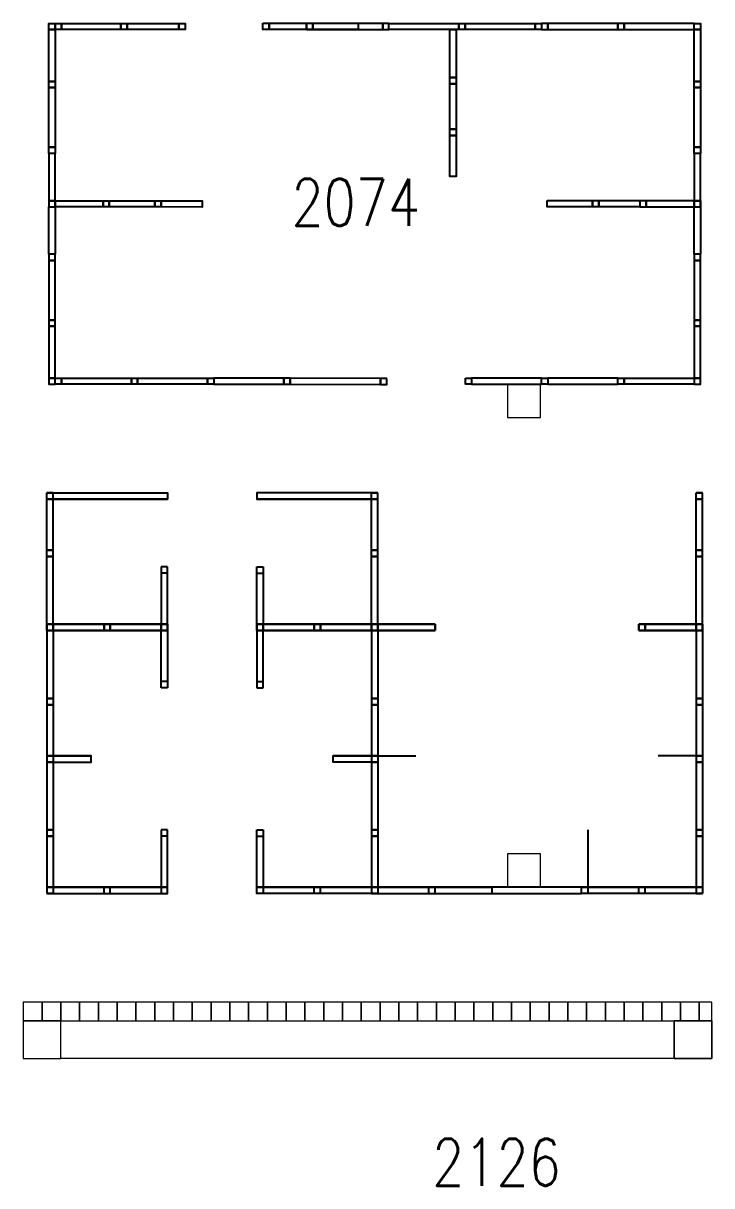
# Model space of a CAD drawing. Header units: inches. Extents: x 342932 to 557958, y 80625 to 242727.
# Drawn here: x 484882 to 495882, y 194642 to 213208 of the extents above; entities that cross this region are included whole.
import ezdxf
from ezdxf.enums import TextEntityAlignment as Align

# ---------------------------------------------------------------- set-up
doc = ezdxf.new("R2010")
doc.units = ezdxf.units.IN
doc.header["$MEASUREMENT"] = 0
for name, color, linetype, lineweight in [('0-Cubicles', 8, 'Continuous', 25), ('First Floor$0$A-G250-G-Walls-Low-Level', 251, 'Continuous', 15), ('First Floor$0$A-G312-M-Wall-Finish-Plaster', 7, 'Continuous', 15), ('First Floor$0$Z-Z001-S-Room-Name-Identification-250', 7, 'Continuous', 15)]:
    doc.layers.add(name, color=color, linetype=linetype, lineweight=lineweight)
doc.styles.add('First Floor$0$Tag-RomanS', font='romans.shx', dxfattribs={"width": 0.8})

# ---------------------------------------------------------------- blocks, each defined once
blk = doc.blocks.new('First Floor$0$tag-roomname')
at = {"lineweight": 18, "ltscale": 0.01, "style": 'First Floor$0$Tag-RomanS', "width": 0.8}
blk.add_attdef('ROOM_NO_2', text='', height=3, dxfattribs=at).set_placement((0, 1.612), align=Align.MIDDLE_CENTER)
at = {"linetype": 'ByBlock', "lineweight": 15, "ltscale": 0.01, "style": 'First Floor$0$Tag-RomanS', "width": 0.8, "flags": 1}
for tag, p in [('ROOM_NAME_1', (0, -2.288)), ('ROOM_NAME_2', (0, -5.744))]:
    blk.add_attdef(tag, text='', height=2.5, dxfattribs=at).set_placement(p, align=Align.MIDDLE_CENTER)

msp = doc.modelspace()

# ---------------------------------------------------------------- linework, layer by layer
at = {"layer": '0-Cubicles'}
for p, q in [((485290.9, 210373.5), (485390.9, 210373.5)), ((485390.9, 210373.5), (485290.9, 210373.5)), ((485390.9, 210373.5), (485390.9, 210273.5)), ((485390.9, 210373.5), (485390.9, 210273.5)), ((485390.9, 210273.5), (485390.9, 210373.5)), ((485390.9, 210273.5), (485390.9, 210373.5)), ((485390.9, 210373.5), (485390.9, 210273.5)), ((485390.9, 210373.5), (485390.9, 210273.5)), ((485390.9, 210273.5), (485390.9, 210373.5)), ((485390.9, 210273.5), (485390.9, 210373.5)), ((485390.9, 210273.5), (485390.9, 210373.5)), ((485390.9, 210273.5), (485390.9, 210373.5)), ((485390.9, 210373.5), (485390.9, 210273.5)), ((485390.9, 210373.5), (485390.9, 210273.5)), ((485390.9, 210273.5), (485390.9, 210373.5)), ((485390.9, 210273.5), (485390.9, 210373.5)), ((485390.9, 210373.5), (485390.9, 210273.5)), ((485390.9, 210373.5), (485390.9, 210273.5)), ((485390.9, 210373.5), (485390.9, 210273.5)), ((485390.9, 210373.5), (485390.9, 210273.5)), ((485390.9, 210273.5), (485390.9, 210373.5)), ((485390.9, 210273.5), (485390.9, 210373.5)), ((485390.9, 210373.5), (485390.9, 210273.5)), ((485390.9, 210373.5), (485390.9, 210273.5)), ((485390.9, 210273.5), (485390.9, 210373.5)), ((485390.9, 210273.5), (485390.9, 210373.5)), ((485390.9, 210273.5), (485390.9, 210373.5)), ((485390.9, 210273.5), (485390.9, 210373.5)), ((485390.9, 210373.5), (485390.9, 210273.5)), ((485390.9, 210373.5), (485390.9, 210273.5)), ((485390.9, 210273.5), (485390.9, 210373.5)), ((485390.9, 210273.5), (485390.9, 210373.5)), ((485390.9, 210373.5), (485390.9, 210273.5)), ((485390.9, 210373.5), (485390.9, 210273.5)), ((485390.9, 210272.5), (485390.9, 210372.5)), ((485390.9, 210272.5), (485390.9, 210372.5)), ((485390.9, 210272.5), (485390.9, 210372.5)), ((495600.2, 210373.5), (495700.2, 210373.5)), ((495700.2, 210373.5), (495600.2, 210373.5)), ((495700.2, 210373.5), (495700.2, 210273.5)), ((495700.2, 210373.5), (495700.2, 210273.5)), ((495700.2, 210273.5), (495700.2, 210373.5)), ((495700.2, 210273.5), (495700.2, 210373.5)), ((495700.2, 210373.5), (495700.2, 210273.5)), ((495700.2, 210373.5), (495700.2, 210273.5)), ((495700.2, 210273.5), (495700.2, 210373.5)), ((495700.2, 210273.5), (495700.2, 210373.5)), ((495700.2, 210273.5), (495700.2, 210373.5)), ((495700.2, 210273.5), (495700.2, 210373.5)), ((495700.2, 210373.5), (495700.2, 210273.5)), ((495700.2, 210373.5), (495700.2, 210273.5)), ((495700.2, 210273.5), (495700.2, 210373.5)), ((495700.2, 210273.5), (495700.2, 210373.5)), ((495700.2, 210373.5), (495700.2, 210273.5)), ((495700.2, 210373.5), (495700.2, 210273.5)), ((495700.2, 210373.5), (495700.2, 210273.5)), ((495700.2, 210373.5), (495700.2, 210273.5)), ((495700.2, 210273.5), (495700.2, 210373.5)), ((495700.2, 210273.5), (495700.2, 210373.5)), ((495700.2, 210373.5), (495700.2, 210273.5)), ((495700.2, 210373.5), (495700.2, 210273.5)), ((495700.2, 210273.5), (495700.2, 210373.5)), ((495700.2, 210273.5), (495700.2, 210373.5)), ((495700.2, 210273.5), (495700.2, 210373.5)), ((495700.2, 210273.5), (495700.2, 210373.5)), ((495700.2, 210373.5), (495700.2, 210273.5)), ((495700.2, 210373.5), (495700.2, 210273.5)), ((495700.2, 210273.5), (495700.2, 210373.5)), ((495700.2, 210273.5), (495700.2, 210373.5)), ((495700.2, 210373.5), (495700.2, 210273.5)), ((495700.2, 210373.5), (495700.2, 210273.5)), ((495700.2, 210272.5), (495700.2, 210372.5)), ((495700.2, 210272.5), (495700.2, 210372.5)), ((495700.2, 210272.5), (495700.2, 210372.5)), ((485257.8, 203509), (485257.8, 205709)), ((485257.8, 205709), (485357.8, 205709)), ((485357.8, 205709), (485257.8, 205709)), ((485257.8, 203509), (485257.8, 205709)), ((485257.8, 205709), (487187.8, 205709)), ((485357.8, 205709), (485257.8, 205709)), ((485357.8, 203509), (485357.8, 205709)), ((485357.8, 203509), (485357.8, 205709)), ((490545.6, 205709, 0), (488615.6, 205709, 0)), ((490445.6, 203509, 0), (490445.6, 205709, 0)), ((490445.6, 205709, 0), (490545.6, 205709, 0)), ((490545.6, 205709, 0), (490445.6, 205709, 0)), ((490445.6, 203509, 0), (490445.6, 205709, 0)), ((490545.6, 205709, 0), (490445.6, 205709, 0)), ((490445.6, 203509, 0), (490445.6, 205709, 0)), ((490545.6, 205709, 0), (490445.6, 205709, 0)), ((490445.6, 205709, 0), (490545.6, 205709, 0)), ((490445.6, 203509, 0), (490445.6, 205709, 0)), ((490445.6, 205709, 0), (490545.6, 205709, 0)), ((490545.6, 203509, 0), (490545.6, 205709, 0)), ((490545.6, 203509, 0), (490545.6, 205709, 0)), ((490545.6, 203509, 0), (490545.6, 205709, 0)), ((490545.6, 203509, 0), (490545.6, 205709, 0)), ((495633.3, 203509), (495633.3, 205709)), ((495733.3, 205709), (495633.3, 205709)), ((495633.3, 205709), (495733.3, 205709)), ((495633.3, 203509), (495633.3, 205709)), ((495633.3, 205709), (495733.3, 205709)), ((495733.3, 203509), (495733.3, 205709)), ((495733.3, 203509), (495733.3, 205709)), ((485257.8, 205609), (485357.8, 205609)), ((485257.8, 205609), (487187.8, 205609)), ((485357.8, 205609), (485257.8, 205609)), ((490545.6, 205609, 0), (488615.6, 205609, 0)), ((490445.6, 205609, 0), (490545.6, 205609, 0)), ((490545.6, 205609, 0), (490445.6, 205609, 0)), ((490545.6, 205609, 0), (490445.6, 205609, 0)), ((490445.6, 205609, 0), (490545.6, 205609, 0)), ((495733.3, 205609), (495633.3, 205609)), ((495633.3, 205609), (495733.3, 205609)), ((485257.8, 204794), (485357.8, 204794)), ((485357.8, 204794), (485257.8, 204794)), ((490445.6, 204794, 0), (490545.6, 204794, 0)), ((490545.6, 204794, 0), (490445.6, 204794, 0)), ((490545.6, 204794, 0), (490445.6, 204794, 0)), ((490445.6, 204794, 0), (490545.6, 204794, 0)), ((495733.3, 204794), (495633.3, 204794)), ((495633.3, 204794), (495733.3, 204794)), ((485257.8, 204694), (485357.8, 204694)), ((485357.8, 204694), (485257.8, 204694)), ((490445.6, 204694, 0), (490545.6, 204694, 0)), ((490545.6, 204694, 0), (490445.6, 204694, 0)), ((490545.6, 204694, 0), (490445.6, 204694, 0)), ((490445.6, 204694, 0), (490545.6, 204694, 0)), ((495733.3, 204694), (495633.3, 204694)), ((495633.3, 204694), (495733.3, 204694)), ((487087.8, 204524), (487087.8, 203509)), ((487187.8, 204524), (487087.8, 204524)), ((487187.8, 204424), (487087.8, 204424)), ((487187.8, 203509), (487187.8, 204524)), ((488615.6, 203509, 0), (488615.6, 204524, 0)), ((488615.6, 204524, 0), (488715.6, 204524, 0)), ((488615.6, 204424, 0), (488715.6, 204424, 0)), ((488715.6, 204524, 0), (488715.6, 203509, 0)), ((485257.8, 203609), (485257.8, 201409)), ((485257.8, 203609), (485357.8, 203609)), ((485257.8, 203609), (485357.8, 203609)), ((485257.8, 203609), (487187.8, 203609)), ((485257.8, 203609), (485257.8, 201409)), ((485357.8, 203609), (485257.8, 203609)), ((485357.8, 203609), (485257.8, 203609)), ((486272.8, 203609), (485257.8, 203609)), ((485257.8, 203609), (485357.8, 203609)), ((485257.8, 203609), (485357.8, 203609)), ((485357.8, 203609), (485257.8, 203609)), ((485257.8, 203609), (487187.8, 203609)), ((485357.8, 203609), (485257.8, 203609)), ((485357.8, 203609), (485257.8, 203609)), ((485257.8, 203609), (486272.8, 203609)), ((485257.8, 203609), (485357.8, 203609)), ((485257.8, 203609), (485357.8, 203609)), ((485257.8, 203609), (487187.8, 203609)), ((485357.8, 203609), (485257.8, 203609)), ((485357.8, 203609), (485257.8, 203609)), ((485257.8, 203609), (486272.8, 203609)), ((485257.8, 203609), (485357.8, 203609)), ((485257.8, 203609), (485357.8, 203609)), ((485257.8, 203609), (485357.8, 203609)), ((485257.8, 203609), (487187.8, 203609)), ((485357.8, 203609), (485257.8, 203609)), ((485357.8, 203609), (485257.8, 203609)), ((486272.8, 203609), (485257.8, 203609)), ((485257.8, 203509), (485357.8, 203509)), ((485257.8, 203509), (485357.8, 203509)), ((485257.8, 203509), (487187.8, 203509)), ((485357.8, 203509), (485257.8, 203509)), ((485357.8, 203509), (485257.8, 203509)), ((485257.8, 203509), (486272.8, 203509)), ((485257.8, 203509), (485357.8, 203509)), ((485257.8, 203509), (485357.8, 203509)), ((485257.8, 203509), (485357.8, 203509)), ((485257.8, 203509), (487187.8, 203509)), ((485357.8, 203509), (485257.8, 203509)), ((485357.8, 203509), (485257.8, 203509)), ((486272.8, 203509), (485257.8, 203509)), ((485257.8, 203509), (485357.8, 203509)), ((485257.8, 203509), (485357.8, 203509)), ((485257.8, 203509), (487187.8, 203509)), ((485357.8, 203509), (485257.8, 203509)), ((485357.8, 203509), (485257.8, 203509)), ((486272.8, 203509), (485257.8, 203509)), ((485257.8, 203509), (485357.8, 203509)), ((485257.8, 203509), (485357.8, 203509)), ((485357.8, 203509), (485257.8, 203509)), ((485257.8, 203509), (487187.8, 203509)), ((485357.8, 203509), (485257.8, 203509)), ((485357.8, 203509), (485257.8, 203509)), ((485257.8, 203509), (486272.8, 203509)), ((485357.8, 203609), (485357.8, 201409)), ((485357.8, 203609), (485357.8, 201409)), ((486172.8, 203509), (486172.8, 203609)), ((486172.8, 203509), (486172.8, 203609)), ((486172.8, 203609), (486172.8, 203509)), ((486172.8, 203609), (486172.8, 203509)), ((486172.8, 203609), (486172.8, 203509)), ((486172.8, 203609), (486172.8, 203509)), ((486172.8, 203509), (486172.8, 203609)), ((486172.8, 203509), (486172.8, 203609)), ((486272.8, 203509), (486272.8, 203609)), ((486272.8, 203509), (486272.8, 203609)), ((486272.8, 203609), (486272.8, 203509)), ((486272.8, 203609), (486272.8, 203509)), ((486272.8, 203609), (486272.8, 203509)), ((486272.8, 203609), (486272.8, 203509)), ((486272.8, 203509), (486272.8, 203609)), ((486272.8, 203509), (486272.8, 203609)), ((487087.8, 202594), (487087.8, 203609)), ((487187.8, 203609), (487087.8, 203609)), ((487187.8, 203609), (487087.8, 203609)), ((487187.8, 203509), (487087.8, 203509)), ((487187.8, 203509), (487087.8, 203509)), ((487187.8, 203609), (487187.8, 202594)), ((490545.6, 203609, 0), (488615.6, 203609, 0)), ((488615.6, 203609, 0), (488615.6, 202594, 0)), ((490545.6, 203609, 0), (488615.6, 203609, 0)), ((488615.6, 203609, 0), (488715.6, 203609, 0)), ((490545.6, 203609, 0), (488615.6, 203609, 0)), ((488615.6, 203609, 0), (488715.6, 203609, 0)), ((490545.6, 203609, 0), (488615.6, 203609, 0)), ((490545.6, 203509, 0), (488615.6, 203509, 0)), ((488615.6, 203509, 0), (488715.6, 203509, 0)), ((490545.6, 203509, 0), (488615.6, 203509, 0)), ((490545.6, 203509, 0), (488615.6, 203509, 0)), ((490545.6, 203509, 0), (488615.6, 203509, 0)), ((488615.6, 203509, 0), (488715.6, 203509, 0)), ((488715.6, 202594, 0), (488715.6, 203609, 0)), ((489530.6, 203509, 0), (489530.6, 203609, 0)), ((489530.6, 203609, 0), (490545.6, 203609, 0)), ((489530.6, 203509, 0), (489530.6, 203609, 0)), ((489530.6, 203609, 0), (489530.6, 203509, 0)), ((490545.6, 203609, 0), (489530.6, 203609, 0)), ((489530.6, 203609, 0), (489530.6, 203509, 0)), ((489530.6, 203609, 0), (489530.6, 203509, 0)), ((490545.6, 203609, 0), (489530.6, 203609, 0)), ((489530.6, 203609, 0), (489530.6, 203509, 0)), ((489530.6, 203509, 0), (489530.6, 203609, 0)), ((489530.6, 203609, 0), (490545.6, 203609, 0)), ((489530.6, 203509, 0), (489530.6, 203609, 0)), ((490545.6, 203509, 0), (489530.6, 203509, 0)), ((489530.6, 203509, 0), (490545.6, 203509, 0)), ((489530.6, 203509, 0), (490545.6, 203509, 0)), ((490545.6, 203509, 0), (489530.6, 203509, 0)), ((489630.6, 203509, 0), (489630.6, 203609, 0)), ((489630.6, 203509, 0), (489630.6, 203609, 0)), ((489630.6, 203609, 0), (489630.6, 203509, 0)), ((489630.6, 203609, 0), (489630.6, 203509, 0)), ((489630.6, 203609, 0), (489630.6, 203509, 0)), ((489630.6, 203609, 0), (489630.6, 203509, 0)), ((489630.6, 203509, 0), (489630.6, 203609, 0)), ((489630.6, 203509, 0), (489630.6, 203609, 0)), ((490445.6, 203609, 0), (490445.6, 201409, 0)), ((490445.6, 203609, 0), (490545.6, 203609, 0)), ((490445.6, 203609, 0), (490545.6, 203609, 0)), ((490445.6, 203609, 0), (490445.6, 201409, 0)), ((490545.6, 203609, 0), (490445.6, 203609, 0)), ((490545.6, 203609, 0), (490445.6, 203609, 0)), ((491460.6, 203609, 0), (490445.6, 203609, 0)), ((490445.6, 203609, 0), (490545.6, 203609, 0)), ((490445.6, 203609, 0), (490545.6, 203609, 0)), ((490545.6, 203609, 0), (490445.6, 203609, 0)), ((490545.6, 203609, 0), (490445.6, 203609, 0)), ((490545.6, 203609, 0), (490445.6, 203609, 0)), ((490445.6, 203609, 0), (491460.6, 203609, 0)), ((490445.6, 203609, 0), (490545.6, 203609, 0)), ((490445.6, 203609, 0), (490545.6, 203609, 0)), ((490545.6, 203609, 0), (490445.6, 203609, 0)), ((490545.6, 203609, 0), (490445.6, 203609, 0)), ((490445.6, 203609, 0), (491460.6, 203609, 0)), ((490445.6, 203609, 0), (490545.6, 203609, 0)), ((490445.6, 203609, 0), (490545.6, 203609, 0)), ((490445.6, 203609, 0), (490545.6, 203609, 0)), ((490545.6, 203609, 0), (490445.6, 203609, 0)), ((490545.6, 203609, 0), (490445.6, 203609, 0)), ((491460.6, 203609, 0), (490445.6, 203609, 0)), ((490445.6, 203609, 0), (490445.6, 201409, 0)), ((490545.6, 203609, 0), (490445.6, 203609, 0)), ((490545.6, 203609, 0), (490445.6, 203609, 0)), ((490445.6, 203609, 0), (490445.6, 201409, 0)), ((490445.6, 203609, 0), (490545.6, 203609, 0)), ((490445.6, 203609, 0), (490545.6, 203609, 0)), ((490545.6, 203609, 0), (490445.6, 203609, 0)), ((490545.6, 203609, 0), (490445.6, 203609, 0)), ((490445.6, 203609, 0), (490545.6, 203609, 0)), ((490445.6, 203609, 0), (490545.6, 203609, 0)), ((490445.6, 203609, 0), (490545.6, 203609, 0)), ((490545.6, 203609, 0), (490445.6, 203609, 0)), ((490545.6, 203609, 0), (490445.6, 203609, 0)), ((490445.6, 203609, 0), (490545.6, 203609, 0)), ((490445.6, 203609, 0), (490545.6, 203609, 0)), ((490545.6, 203609, 0), (490445.6, 203609, 0)), ((490545.6, 203609, 0), (490445.6, 203609, 0)), ((490545.6, 203609, 0), (490445.6, 203609, 0)), ((490445.6, 203609, 0), (490545.6, 203609, 0)), ((490445.6, 203609, 0), (490545.6, 203609, 0)), ((490445.6, 203509, 0), (490545.6, 203509, 0)), ((490445.6, 203509, 0), (490545.6, 203509, 0)), ((490545.6, 203509, 0), (490445.6, 203509, 0)), ((490545.6, 203509, 0), (490445.6, 203509, 0)), ((490445.6, 203509, 0), (491460.6, 203509, 0)), ((490445.6, 203509, 0), (490545.6, 203509, 0)), ((490445.6, 203509, 0), (490545.6, 203509, 0)), ((490445.6, 203509, 0), (490545.6, 203509, 0)), ((490545.6, 203509, 0), (490445.6, 203509, 0)), ((490545.6, 203509, 0), (490445.6, 203509, 0)), ((491460.6, 203509, 0), (490445.6, 203509, 0)), ((490445.6, 203509, 0), (490545.6, 203509, 0)), ((490445.6, 203509, 0), (490545.6, 203509, 0)), ((490545.6, 203509, 0), (490445.6, 203509, 0)), ((490545.6, 203509, 0), (490445.6, 203509, 0)), ((491460.6, 203509, 0), (490445.6, 203509, 0)), ((490445.6, 203509, 0), (490545.6, 203509, 0)), ((490445.6, 203509, 0), (490545.6, 203509, 0)), ((490545.6, 203509, 0), (490445.6, 203509, 0)), ((490545.6, 203509, 0), (490445.6, 203509, 0)), ((490545.6, 203509, 0), (490445.6, 203509, 0)), ((490445.6, 203509, 0), (491460.6, 203509, 0)), ((490545.6, 203509, 0), (490445.6, 203509, 0)), ((490545.6, 203509, 0), (490445.6, 203509, 0)), ((490445.6, 203509, 0), (490545.6, 203509, 0)), ((490445.6, 203509, 0), (490545.6, 203509, 0)), ((490545.6, 203509, 0), (490445.6, 203509, 0)), ((490545.6, 203509, 0), (490445.6, 203509, 0)), ((490545.6, 203509, 0), (490445.6, 203509, 0)), ((490445.6, 203509, 0), (490545.6, 203509, 0)), ((490445.6, 203509, 0), (490545.6, 203509, 0)), ((490545.6, 203509, 0), (490445.6, 203509, 0)), ((490545.6, 203509, 0), (490445.6, 203509, 0)), ((490445.6, 203509, 0), (490545.6, 203509, 0)), ((490445.6, 203509, 0), (490545.6, 203509, 0)), ((490545.6, 203509, 0), (490445.6, 203509, 0)), ((490545.6, 203509, 0), (490445.6, 203509, 0)), ((490445.6, 203509, 0), (490545.6, 203509, 0)), ((490445.6, 203509, 0), (490545.6, 203509, 0)), ((490445.6, 203509, 0), (490545.6, 203509, 0)), ((490545.6, 203609, 0), (490545.6, 201409, 0)), ((490545.6, 203609, 0), (490545.6, 201409, 0)), ((490545.6, 203609, 0), (490545.6, 201409, 0)), ((490545.6, 203609, 0), (490545.6, 201409, 0)), ((491460.6, 203509, 0), (491460.6, 203609, 0)), ((491460.6, 203509, 0), (491460.6, 203609, 0)), ((491460.6, 203609, 0), (491460.6, 203509, 0)), ((491460.6, 203609, 0), (491460.6, 203509, 0)), ((491460.6, 203609, 0), (491460.6, 203509, 0)), ((494718.3, 203509), (494718.3, 203609)), ((494718.3, 203609), (495733.3, 203609)), ((494718.3, 203509), (494718.3, 203609)), ((494718.3, 203609), (494718.3, 203509)), ((495733.3, 203609), (494718.3, 203609)), ((494718.3, 203609), (494718.3, 203509)), ((494718.3, 203609), (494718.3, 203509)), ((495733.3, 203609), (494718.3, 203609)), ((494718.3, 203609), (494718.3, 203509)), ((494718.3, 203509), (494718.3, 203609)), ((494718.3, 203609), (495733.3, 203609)), ((494718.3, 203509), (494718.3, 203609)), ((495733.3, 203509), (494718.3, 203509)), ((494718.3, 203509), (495733.3, 203509)), ((494718.3, 203509), (495733.3, 203509)), ((495733.3, 203509), (494718.3, 203509)), ((494818.3, 203509), (494818.3, 203609)), ((494818.3, 203509), (494818.3, 203609)), ((494818.3, 203609), (494818.3, 203509)), ((494818.3, 203609), (494818.3, 203509)), ((494818.3, 203609), (494818.3, 203509)), ((494818.3, 203609), (494818.3, 203509)), ((494818.3, 203509), (494818.3, 203609)), ((494818.3, 203509), (494818.3, 203609)), ((495633.3, 203609), (495633.3, 201409)), ((495733.3, 203609), (495633.3, 203609)), ((495733.3, 203609), (495633.3, 203609)), ((495633.3, 203609), (495633.3, 201409)), ((495633.3, 203609), (495733.3, 203609)), ((495633.3, 203609), (495733.3, 203609)), ((495733.3, 203609), (495633.3, 203609)), ((495733.3, 203609), (495633.3, 203609)), ((495633.3, 203609), (495733.3, 203609)), ((495633.3, 203609), (495733.3, 203609)), ((495633.3, 203609), (495733.3, 203609)), ((495733.3, 203609), (495633.3, 203609)), ((495733.3, 203609), (495633.3, 203609)), ((495633.3, 203609), (495733.3, 203609)), ((495633.3, 203609), (495733.3, 203609)), ((495733.3, 203609), (495633.3, 203609)), ((495733.3, 203609), (495633.3, 203609)), ((495733.3, 203609), (495633.3, 203609)), ((495633.3, 203609), (495733.3, 203609)), ((495633.3, 203609), (495733.3, 203609)), ((495733.3, 203509), (495633.3, 203509)), ((495733.3, 203509), (495633.3, 203509)), ((495633.3, 203509), (495733.3, 203509)), ((495633.3, 203509), (495733.3, 203509)), ((495733.3, 203509), (495633.3, 203509)), ((495733.3, 203509), (495633.3, 203509)), ((495733.3, 203509), (495633.3, 203509)), ((495633.3, 203509), (495733.3, 203509)), ((495633.3, 203509), (495733.3, 203509)), ((495733.3, 203509), (495633.3, 203509)), ((495733.3, 203509), (495633.3, 203509)), ((495633.3, 203509), (495733.3, 203509)), ((495633.3, 203509), (495733.3, 203509)), ((495733.3, 203509), (495633.3, 203509)), ((495733.3, 203509), (495633.3, 203509)), ((495633.3, 203509), (495733.3, 203509)), ((495633.3, 203509), (495733.3, 203509)), ((495633.3, 203509), (495733.3, 203509)), ((495733.3, 203609), (495733.3, 201409)), ((495733.3, 203609), (495733.3, 201409)), ((487187.8, 202694), (487087.8, 202694)), ((487187.8, 202594), (487087.8, 202594)), ((488615.6, 202694, 0), (488715.6, 202694, 0)), ((488615.6, 202594, 0), (488715.6, 202594, 0)), ((485257.8, 202424), (485357.8, 202424)), ((485357.8, 202424), (485257.8, 202424)), ((490445.6, 202424, 0), (490545.6, 202424, 0)), ((490545.6, 202424, 0), (490445.6, 202424, 0)), ((490545.6, 202424, 0), (490445.6, 202424, 0)), ((490445.6, 202424, 0), (490545.6, 202424, 0)), ((495733.3, 202424), (495633.3, 202424)), ((495633.3, 202424), (495733.3, 202424)), ((485257.8, 202324), (485357.8, 202324)), ((485357.8, 202324), (485257.8, 202324)), ((490445.6, 202324, 0), (490545.6, 202324, 0)), ((490545.6, 202324, 0), (490445.6, 202324, 0)), ((490545.6, 202324, 0), (490445.6, 202324, 0)), ((490445.6, 202324, 0), (490545.6, 202324, 0)), ((495733.3, 202324), (495633.3, 202324)), ((495633.3, 202324), (495733.3, 202324)), ((485257.8, 201509), (485357.8, 201509)), ((485257.8, 201509), (485257.8, 199309)), ((485257.8, 201509), (485967.8, 201509)), ((485357.8, 201509), (485257.8, 201509)), ((485257.8, 201509), (485257.8, 199309)), ((485357.8, 201509), (485357.8, 199309)), ((485357.8, 201509), (485357.8, 199309)), ((490545.6, 201509, 0), (489835.6, 201509, 0)), ((490445.6, 201509, 0), (490545.6, 201509, 0)), ((490445.6, 201509, 0), (490445.6, 199309, 0)), ((490445.6, 201509, 0), (491155.6, 201509, 0)), ((490545.6, 201509, 0), (490445.6, 201509, 0)), ((490445.6, 201509, 0), (490445.6, 199309, 0)), ((490545.6, 201509, 0), (490445.6, 201509, 0)), ((490445.6, 201509, 0), (490445.6, 199309, 0)), ((490445.6, 201509, 0), (490545.6, 201509, 0)), ((490445.6, 201509, 0), (490445.6, 199309, 0)), ((490545.6, 201509, 0), (490545.6, 199309, 0)), ((490545.6, 201509, 0), (490545.6, 199309, 0)), ((490545.6, 201509, 0), (490545.6, 199309, 0)), ((490545.6, 201509, 0), (490545.6, 199309, 0)), ((495733.3, 201509), (495023.3, 201509)), ((495733.3, 201509), (495633.3, 201509)), ((495633.3, 201509), (495633.3, 199309)), ((495633.3, 201509), (495733.3, 201509)), ((495633.3, 201509), (495633.3, 199309)), ((495733.3, 201509), (495733.3, 199309)), ((495733.3, 201509), (495733.3, 199309)), ((485257.8, 201409), (485357.8, 201409)), ((485357.8, 201409), (485257.8, 201409)), ((485257.8, 201409), (485967.8, 201409)), ((485357.8, 201409), (485257.8, 201409)), ((490545.6, 201409, 0), (489835.6, 201409, 0)), ((490445.6, 201409, 0), (490545.6, 201409, 0)), ((490545.6, 201409, 0), (490445.6, 201409, 0)), ((490545.6, 201409, 0), (490445.6, 201409, 0)), ((490545.6, 201409, 0), (490445.6, 201409, 0)), ((490445.6, 201409, 0), (490545.6, 201409, 0)), ((490445.6, 201409, 0), (490545.6, 201409, 0)), ((495733.3, 201409), (495633.3, 201409)), ((495633.3, 201409), (495733.3, 201409)), ((495633.3, 201409), (495733.3, 201409)), ((485257.8, 200324), (485357.8, 200324)), ((485357.8, 200324), (485257.8, 200324)), ((487087.8, 200324), (487087.8, 199309)), ((487187.8, 200324), (487087.8, 200324)), ((487187.8, 199309), (487187.8, 200324)), ((488615.6, 199309, 0), (488615.6, 200324, 0)), ((488615.6, 200324, 0), (488715.6, 200324, 0)), ((488715.6, 200324, 0), (488715.6, 199309, 0)), ((490445.6, 200324, 0), (490545.6, 200324, 0)), ((490545.6, 200324, 0), (490445.6, 200324, 0)), ((490545.6, 200324, 0), (490445.6, 200324, 0)), ((490445.6, 200324, 0), (490545.6, 200324, 0)), ((493903.3, 200324), (493903.3, 199309)), ((495733.3, 200324), (495633.3, 200324)), ((495633.3, 200324), (495733.3, 200324)), ((485257.8, 200224), (485357.8, 200224)), ((485357.8, 200224), (485257.8, 200224)), ((487187.8, 200224), (487087.8, 200224)), ((488615.6, 200224, 0), (488715.6, 200224, 0)), ((490445.6, 200224, 0), (490545.6, 200224, 0)), ((490545.6, 200224, 0), (490445.6, 200224, 0)), ((490545.6, 200224, 0), (490445.6, 200224, 0)), ((490445.6, 200224, 0), (490545.6, 200224, 0)), ((495733.3, 200224), (495633.3, 200224)), ((495633.3, 200224), (495733.3, 200224)), ((485257.8, 199409), (485357.8, 199409)), ((485257.8, 199409), (487187.8, 199409)), ((485357.8, 199409), (485257.8, 199409)), ((486272.8, 199409), (485257.8, 199409)), ((486172.8, 199309), (486172.8, 199409)), ((486172.8, 199309), (486172.8, 199409)), ((486272.8, 199309), (486272.8, 199409)), ((486272.8, 199309), (486272.8, 199409)), ((490545.6, 199409, 0), (488615.6, 199409, 0)), ((489530.6, 199309, 0), (489530.6, 199409, 0)), ((489530.6, 199409, 0), (490545.6, 199409, 0)), ((489530.6, 199309, 0), (489530.6, 199409, 0)), ((489630.6, 199309, 0), (489630.6, 199409, 0)), ((489630.6, 199309, 0), (489630.6, 199409, 0)), ((490445.6, 199409, 0), (490545.6, 199409, 0)), ((490445.6, 199409, 0), (492375.6, 199409, 0)), ((490545.6, 199409, 0), (490445.6, 199409, 0)), ((491460.6, 199409, 0), (490445.6, 199409, 0)), ((490545.6, 199409, 0), (490445.6, 199409, 0)), ((490445.6, 199409, 0), (490545.6, 199409, 0)), ((491360.6, 199309, 0), (491360.6, 199409, 0)), ((491360.6, 199309, 0), (491360.6, 199409, 0)), ((491460.6, 199309, 0), (491460.6, 199409, 0)), ((491460.6, 199309, 0), (491460.6, 199409, 0)), ((493803.3, 199409), (492375.6, 199409, 0)), ((495733.3, 199409), (493803.3, 199409)), ((494718.3, 199309), (494718.3, 199409)), ((494718.3, 199409), (495733.3, 199409)), ((494718.3, 199309), (494718.3, 199409)), ((494818.3, 199309), (494818.3, 199409)), ((494818.3, 199309), (494818.3, 199409)), ((495733.3, 199409), (495633.3, 199409)), ((495633.3, 199409), (495733.3, 199409)), ((485257.8, 199309), (485357.8, 199309)), ((485257.8, 199309), (487187.8, 199309)), ((485357.8, 199309), (485257.8, 199309)), ((485257.8, 199309), (486272.8, 199309)), ((490545.6, 199309, 0), (488615.6, 199309, 0)), ((490545.6, 199309, 0), (489530.6, 199309, 0)), ((490445.6, 199309, 0), (490545.6, 199309, 0)), ((490445.6, 199309, 0), (492375.6, 199309, 0)), ((490545.6, 199309, 0), (490445.6, 199309, 0)), ((490445.6, 199309, 0), (491460.6, 199309, 0)), ((490545.6, 199309, 0), (490445.6, 199309, 0)), ((490445.6, 199309, 0), (490545.6, 199309, 0)), ((492375.6, 199309, 0), (493803.3, 199309)), ((495733.3, 199309), (493803.3, 199309)), ((495733.3, 199309), (494718.3, 199309)), ((495733.3, 199309), (495633.3, 199309)), ((495633.3, 199309), (495733.3, 199309))]:
    msp.add_line(p, q, dxfattribs=at)
for points in [[(485390.9, 213105.5), (485290.9, 213105.5), (485290.9, 213205.5), (485390.9, 213205.5)], [(485390.9, 213105.5), (485390.9, 213205.5), (485490.9, 213205.5), (485490.9, 213105.5)], [(485490.9, 213105.5), (485490.9, 213205.5), (486440.8, 213205.5), (486440.8, 213105.5)], [(486440.8, 213105.5), (486440.8, 213205.5), (486540.8, 213205.5), (486540.8, 213105.5)], [(486540.8, 213105.5), (486540.8, 213205.5), (487367.5, 213205.5), (487367.5, 213105.5)], [(487367.5, 213205.5), (487467.5, 213205.5), (487467.5, 213105.5), (487367.5, 213105.5)], [(489406.8, 213105.5), (489506.8, 213105.5), (489506.8, 213205.5), (489406.8, 213205.5)], [(489506.8, 213105.5), (490625, 213105.5), (490625, 213205.5), (489506.8, 213205.5)], [(490625, 213105.5), (490725, 213105.5), (490725, 213205.5), (490625, 213205.5)], [(491843.2, 213105.5), (490725, 213105.5), (490725, 213205.5), (491843.2, 213205.5)], [(491943.2, 213105.5), (491843.2, 213105.5), (491843.2, 213205.5), (491943.2, 213205.5)], [(493061.4, 213105.5), (491943.2, 213105.5), (491943.2, 213205.5), (493061.4, 213205.5)], [(493161.4, 213105.5), (493061.4, 213105.5), (493061.4, 213205.5), (493161.4, 213205.5)], [(493163.8, 213105.5), (493263.8, 213105.5), (493263.8, 213205.5), (493163.8, 213205.5)], [(493263.8, 213105.5), (494382, 213105.5), (494382, 213205.5), (493263.8, 213205.5)], [(494382, 213105.5), (494482, 213105.5), (494482, 213205.5), (494382, 213205.5)], [(494482, 213105.5), (495600.2, 213105.5), (495600.2, 213205.5), (494482, 213205.5)], [(495700.2, 213105.5), (495600.2, 213105.5), (495600.2, 213205.5), (495700.2, 213205.5)], [(485390.9, 212278.9), (485290.9, 212278.9), (485290.9, 213105.5), (485390.9, 213105.5)], [(495700.2, 212278.9), (495600.2, 212278.9), (495600.2, 213105.5), (495700.2, 213105.5)], [(485390.9, 212178.9), (485290.9, 212178.9), (485290.9, 212278.9), (485390.9, 212278.9)], [(495700.2, 212178.9), (495600.2, 212178.9), (495600.2, 212278.9), (495700.2, 212278.9)], [(485390.9, 211229), (485290.9, 211229), (485290.9, 212178.9), (485390.9, 212178.9)], [(495700.2, 211229), (495600.2, 211229), (495600.2, 212178.9), (495700.2, 212178.9)], [(485390.9, 211129), (485290.9, 211129), (485290.9, 211229), (485390.9, 211229)], [(485290.9, 210373.5), (485390.9, 210373.5), (485390.9, 211129), (485290.9, 211129)], [(495700.2, 211129), (495600.2, 211129), (495600.2, 211229), (495700.2, 211229)], [(495600.2, 210373.5), (495700.2, 210373.5), (495700.2, 211129), (495600.2, 211129)], [(485390.9, 210373.5), (485290.9, 210373.5), (485290.9, 210273.5), (485390.9, 210273.5)], [(485390.9, 210373.5), (486156.6, 210373.5), (486156.6, 210273.5), (485390.9, 210273.5)], [(486156.6, 210373.5), (486256.6, 210373.5), (486256.6, 210273.5), (486156.6, 210273.5)], [(486256.6, 210373.5), (486984.8, 210373.5), (486984.8, 210273.5), (486256.6, 210273.5)], [(486984.8, 210373.5), (487084.8, 210373.5), (487084.8, 210273.5), (486984.8, 210273.5)], [(487084.8, 210273.5), (487084.8, 210373.5), (487740.9, 210373.5), (487740.9, 210272.5)], [(493250.2, 210374.5), (493978.4, 210374.5), (493978.4, 210274.5), (493250.2, 210274.5)], [(493978.4, 210374.5), (494078.4, 210374.5), (494078.4, 210274.5), (493978.4, 210274.5)], [(494078.4, 210274.5), (494078.4, 210374.5), (494734.6, 210374.5), (494734.6, 210273.5)], [(494834.6, 210373.5), (494734.6, 210373.5), (494734.6, 210273.5), (494834.6, 210273.5)], [(495600.2, 210373.5), (494834.6, 210373.5), (494834.6, 210273.5), (495600.2, 210273.5)], [(495700.2, 210373.5), (495600.2, 210373.5), (495600.2, 210273.5), (495700.2, 210273.5)], [(485290.9, 210273.5), (485390.9, 210273.5), (485390.9, 209518.1), (485290.9, 209518.1)], [(495600.2, 210273.5), (495700.2, 210273.5), (495700.2, 209518.1), (495600.2, 209518.1)], [(485390.9, 209518.1), (485290.9, 209518.1), (485290.9, 209418.1), (485390.9, 209418.1)], [(485390.9, 209418.1), (485290.9, 209418.1), (485290.9, 208468.2), (485390.9, 208468.2)], [(495700.2, 209518.1), (495600.2, 209518.1), (495600.2, 209418.1), (495700.2, 209418.1)], [(495700.2, 209418.1), (495600.2, 209418.1), (495600.2, 208468.2), (495700.2, 208468.2)], [(485390.9, 208468.2), (485290.9, 208468.2), (485290.9, 208368.2), (485390.9, 208368.2)], [(485390.9, 208368.2), (485290.9, 208368.2), (485290.9, 207541.5), (485390.9, 207541.5)], [(495700.2, 208468.2), (495600.2, 208468.2), (495600.2, 208368.2), (495700.2, 208368.2)], [(495700.2, 208368.2), (495600.2, 208368.2), (495600.2, 207541.5), (495700.2, 207541.5)], [(485390.9, 207541.5), (485290.9, 207541.5), (485290.9, 207441.5), (485390.9, 207441.5)], [(485390.9, 207541.5), (485490.9, 207541.5), (485490.9, 207441.5), (485390.9, 207441.5)], [(485490.9, 207541.5), (486609.1, 207541.5), (486609.1, 207441.5), (485490.9, 207441.5)], [(486609.1, 207541.5), (486709.1, 207541.5), (486709.1, 207441.5), (486609.1, 207441.5)], [(486709.1, 207541.5), (487827.4, 207541.5), (487827.4, 207441.5), (486709.1, 207441.5)], [(487827.4, 207541.5), (487927.4, 207541.5), (487927.4, 207441.5), (487827.4, 207441.5)], [(489045.6, 207541.5), (487927.4, 207541.5), (487927.4, 207441.5), (489045.6, 207441.5)], [(489145.6, 207541.5), (489045.6, 207541.5), (489045.6, 207441.5), (489145.6, 207441.5)], [(490592.1, 207536.5), (489145.6, 207541.5), (489145.6, 207441.5), (490592.1, 207436.5)], [(490692.1, 207536.5), (490592.1, 207536.5), (490592.1, 207436.5), (490692.1, 207436.5)], [(491945.6, 207541.5), (492045.6, 207541.5), (492045.6, 207441.5), (491945.6, 207441.5)], [(493163.8, 207541.5), (492045.6, 207541.5), (492045.6, 207441.5), (493163.8, 207441.5)], [(493163.8, 207541.5), (493263.8, 207541.5), (493263.8, 207441.5), (493163.8, 207441.5)], [(494382, 207541.5), (493263.8, 207541.5), (493263.8, 207441.5), (494382, 207441.5)], [(494382, 207541.5), (494482, 207541.5), (494482, 207441.5), (494382, 207441.5)], [(494482, 207541.5), (495600.2, 207541.5), (495600.2, 207441.5), (494482, 207441.5)], [(495700.2, 207541.5), (495600.2, 207541.5), (495600.2, 207441.5), (495700.2, 207441.5)]]:
    msp.add_lwpolyline(points, close=True, dxfattribs=at)
at = {"layer": '0-Cubicles', "elevation": 0}
for points in [[(488712.1, 213207.6), (488812.1, 213207.6), (488812.1, 213107.6), (488712.1, 213107.6)], [(488812.1, 213107.6), (488812.1, 213207.6), (489406.8, 213207.6), (489406.8, 213107.6)], [(489406.8, 213107.6), (489406.8, 213207.6), (490233.5, 213207.6), (490233.5, 213107.6)], [(491798.1, 213107.6), (491798.1, 212342), (491698.1, 212342), (491698.1, 213107.6)], [(491798.1, 212342), (491798.1, 212242), (491698.1, 212242), (491698.1, 212342)], [(491798.1, 212242), (491798.1, 211513.7), (491698.1, 211513.7), (491698.1, 212242)], [(491798.1, 211513.7), (491798.1, 211413.7), (491698.1, 211413.7), (491698.1, 211513.7)], [(491698.1, 211413.7), (491798.1, 211413.7), (491798.1, 210757.6), (491697.1, 210757.6)]]:
    msp.add_lwpolyline(points, close=True, dxfattribs=at)
at = {"layer": '0-Cubicles'}
for points in [[(485257.8, 205709), (487187.8, 205709), (487187.8, 205609), (485257.8, 205609)], [(486272.8, 203509), (487187.8, 203509), (487187.8, 203609), (486272.8, 203609)], [(486272.8, 203609), (487187.8, 203609), (487187.8, 203509), (486272.8, 203509)], [(486272.8, 203609), (487187.8, 203609), (487187.8, 203509), (486272.8, 203509)], [(486272.8, 203509), (487187.8, 203509), (487187.8, 203609), (486272.8, 203609)], [(485257.8, 201409), (485967.8, 201409), (485967.8, 201509), (485257.8, 201509)], [(486272.8, 199309), (487187.8, 199309), (487187.8, 199409), (486272.8, 199409)], [(494718.3, 199309), (493803.3, 199309), (493803.3, 199409), (494718.3, 199409)]]:
    msp.add_lwpolyline(points, dxfattribs=at)
at = {"layer": '0-Cubicles', "elevation": 0}
for points in [[(490545.6, 205709), (488615.6, 205709), (488615.6, 205609), (490545.6, 205609)], [(489530.6, 203509), (488615.6, 203509), (488615.6, 203609), (489530.6, 203609)], [(489530.6, 203609), (488615.6, 203609), (488615.6, 203509), (489530.6, 203509)], [(489530.6, 203609), (488615.6, 203609), (488615.6, 203509), (489530.6, 203509)], [(489530.6, 203509), (488615.6, 203509), (488615.6, 203609), (489530.6, 203609)], [(490545.6, 201409), (489835.6, 201409), (489835.6, 201509), (490545.6, 201509)], [(489530.6, 199309), (488615.6, 199309), (488615.6, 199409), (489530.6, 199409)], [(491460.6, 199309), (492375.6, 199309), (492375.6, 199409), (491460.6, 199409)]]:
    msp.add_lwpolyline(points, dxfattribs=at)
at = {"layer": '0-Cubicles'}
for points in [[(485357.8, 203609), (485357.8, 203609), (487187.8, 203609, 1.4892934)], [(485357.8, 203609), (485357.8, 203609), (487187.8, 203609, 1.4892934)], [(485357.8, 203509), (485357.8, 203509), (487187.8, 203509, -1.4892934)], [(485357.8, 203509), (485357.8, 203509), (487187.8, 203509, -1.4892934)]]:
    msp.add_lwpolyline(points, format="xyb", dxfattribs=at)
at = {"layer": '0-Cubicles', "elevation": 0}
for points in [[(490445.6, 203609), (490445.6, 203609), (488615.6, 203609, -1.4892934)], [(490445.6, 203609), (490445.6, 203609), (488615.6, 203609, -1.4892934)], [(490445.6, 203509), (490445.6, 203509), (488615.6, 203509, 1.4892934)], [(490445.6, 203509), (490445.6, 203509), (488615.6, 203509, 1.4892934)]]:
    msp.add_lwpolyline(points, format="xyb", dxfattribs=at)
at = {"layer": 'First Floor$0$A-G250-G-Walls-Low-Level'}
msp.add_line((495282.1, 196676.5, 0), (485482.1, 196676.5, 0), dxfattribs=at)
for points in [[(485182.1, 197276.5), (485482.1, 197276.5), (485482.1, 197576.5), (485182.1, 197576.5)], [(485782.1, 197276.5), (486082.1, 197276.5), (486082.1, 197576.5), (485782.1, 197576.5)], [(486382.1, 197276.5), (486682.1, 197276.5), (486682.1, 197576.5), (486382.1, 197576.5)], [(486982.1, 197276.5), (487282.1, 197276.5), (487282.1, 197576.5), (486982.1, 197576.5)], [(487582.1, 197276.5), (487882.1, 197276.5), (487882.1, 197576.5), (487582.1, 197576.5)], [(488182.1, 197276.5), (488482.1, 197276.5), (488482.1, 197576.5), (488182.1, 197576.5)], [(488782.1, 197276.5), (489082.1, 197276.5), (489082.1, 197576.5), (488782.1, 197576.5)], [(489382.1, 197276.5), (489682.1, 197276.5), (489682.1, 197576.5), (489382.1, 197576.5)], [(489982.1, 197276.5), (490282.1, 197276.5), (490282.1, 197576.5), (489982.1, 197576.5)], [(490582.1, 197276.5), (490882.1, 197276.5), (490882.1, 197576.5), (490582.1, 197576.5)], [(491182.1, 197276.5), (491482.1, 197276.5), (491482.1, 197576.5), (491182.1, 197576.5)], [(491782.1, 197276.5), (492082.1, 197276.5), (492082.1, 197576.5), (491782.1, 197576.5)], [(492382.1, 197276.5), (492682.1, 197276.5), (492682.1, 197576.5), (492382.1, 197576.5)], [(492982.1, 197276.5), (493282.1, 197276.5), (493282.1, 197576.5), (492982.1, 197576.5)], [(493582.1, 197276.5), (493882.1, 197276.5), (493882.1, 197576.5), (493582.1, 197576.5)], [(494182.1, 197276.5), (494482.1, 197276.5), (494482.1, 197576.5), (494182.1, 197576.5)], [(494782.1, 197276.5), (495082.1, 197276.5), (495082.1, 197576.5), (494782.1, 197576.5)], [(495382.1, 197276.5), (495682.1, 197276.5), (495682.1, 197576.5), (495382.1, 197576.5)], [(484882.1, 196676.5), (485482.1, 196676.5), (485482.1, 197276.5), (484882.1, 197276.5)], [(495282.1, 196676.5), (495882.1, 196676.5), (495882.1, 197276.5), (495282.1, 197276.5)], [(495882.1, 196676.5), (495282.1, 196676.5), (495282.1, 197276.5), (495882.1, 197276.5)]]:
    msp.add_lwpolyline(points, close=True, dxfattribs=at)
at = {"layer": 'First Floor$0$A-G312-M-Wall-Finish-Plaster'}
for points in [[(493147.1, 207441.5), (492617.1, 207441.5), (492617.1, 206911.5), (493147.1, 206911.5)], [(493147.1, 199941.5), (492617.1, 199941.5), (492617.1, 199411.5), (493147.1, 199411.5)], [(484882.1, 197276.5), (485182.1, 197276.5), (485182.1, 197576.5), (484882.1, 197576.5)], [(485482.1, 197276.5), (485782.1, 197276.5), (485782.1, 197576.5), (485482.1, 197576.5)], [(486082.1, 197276.5), (486382.1, 197276.5), (486382.1, 197576.5), (486082.1, 197576.5)], [(486682.1, 197276.5), (486982.1, 197276.5), (486982.1, 197576.5), (486682.1, 197576.5)], [(487282.1, 197276.5), (487582.1, 197276.5), (487582.1, 197576.5), (487282.1, 197576.5)], [(487882.1, 197276.5), (488182.1, 197276.5), (488182.1, 197576.5), (487882.1, 197576.5)], [(488482.1, 197276.5), (488782.1, 197276.5), (488782.1, 197576.5), (488482.1, 197576.5)], [(489082.1, 197276.5), (489382.1, 197276.5), (489382.1, 197576.5), (489082.1, 197576.5)], [(489682.1, 197276.5), (489982.1, 197276.5), (489982.1, 197576.5), (489682.1, 197576.5)], [(490282.1, 197276.5), (490582.1, 197276.5), (490582.1, 197576.5), (490282.1, 197576.5)], [(490882.1, 197276.5), (491182.1, 197276.5), (491182.1, 197576.5), (490882.1, 197576.5)], [(491482.1, 197276.5), (491782.1, 197276.5), (491782.1, 197576.5), (491482.1, 197576.5)], [(492082.1, 197276.5), (492382.1, 197276.5), (492382.1, 197576.5), (492082.1, 197576.5)], [(492682.1, 197276.5), (492982.1, 197276.5), (492982.1, 197576.5), (492682.1, 197576.5)], [(493282.1, 197276.5), (493582.1, 197276.5), (493582.1, 197576.5), (493282.1, 197576.5)], [(493882.1, 197276.5), (494182.1, 197276.5), (494182.1, 197576.5), (493882.1, 197576.5)], [(494482.1, 197276.5), (494782.1, 197276.5), (494782.1, 197576.5), (494482.1, 197576.5)], [(495082.1, 197276.5), (495382.1, 197276.5), (495382.1, 197576.5), (495082.1, 197576.5)], [(495682.1, 197276.5), (495882.1, 197276.5), (495882.1, 197576.5), (495682.1, 197576.5)]]:
    msp.add_lwpolyline(points, close=True, dxfattribs=at)

# ---------------------------------------------------------------- block references
at = {"layer": 'First Floor$0$Z-Z001-S-Room-Name-Identification-250'}
ref = msp.add_blockref('First Floor$0$tag-roomname', (490193.9, 209944.8, 0), dxfattribs=dict(at, xscale=250, yscale=250, zscale=250))
ref.add_attrib('ROOM_NO_2', '2074', dxfattribs={"layer": '0', "lineweight": 18, "ltscale": 0.01, "height": 750, "style": 'First Floor$0$Tag-RomanS', "width": 0.8}).set_placement((490193.9, 210347.7, 0), align=Align.MIDDLE_CENTER)
ref = msp.add_blockref('First Floor$0$tag-roomname', (492441.7, 194614.4), dxfattribs=dict(at, xscale=250, yscale=250, zscale=250))
ref.add_attrib('ROOM_NO_2', '2126', dxfattribs={"layer": '0', "lineweight": 18, "ltscale": 0.01, "height": 750, "style": 'First Floor$0$Tag-RomanS', "width": 0.8}).set_placement((492441.7, 195017.3), align=Align.MIDDLE_CENTER)

doc.saveas('drawing.dxf')
